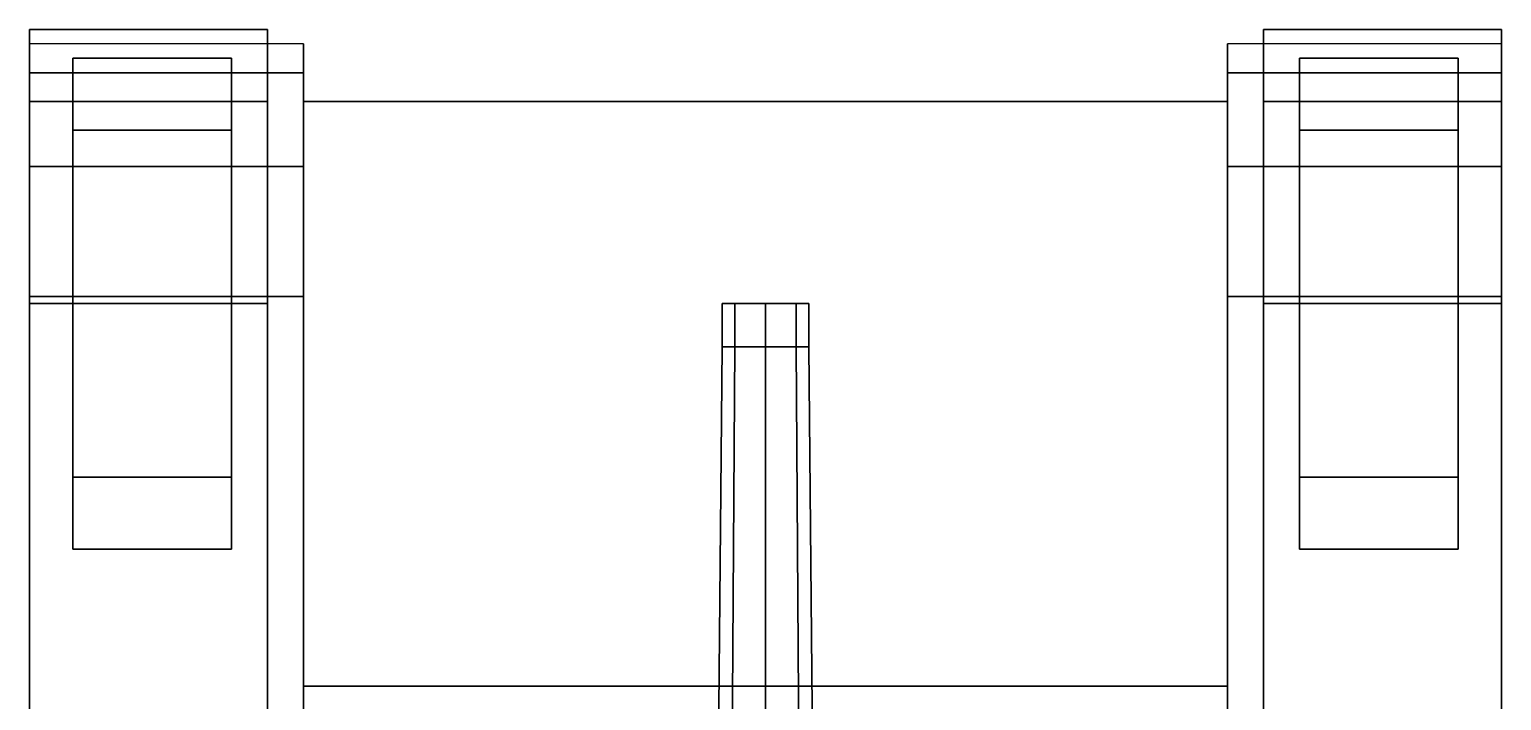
# Model space of a CAD drawing. Header units: millimetres. Extents: x -1.1 to 3, y -2.9 to 9.7.
# Drawn here: x -1.02 to 1.02, y 1.19 to 2.12 of the extents above; entities that cross this region are included whole.
import ezdxf

# ---------------------------------------------------------------- set-up
doc = ezdxf.new("R2010")
doc.units = ezdxf.units.MM
for name, color, linetype in [('gun', 1, 'Continuous'), ('mudguards', 6, 'Continuous'), ('tracks', 3, 'Continuous'), ('wheels', 2, 'Continuous')]:
    doc.layers.add(name, color=color, linetype=linetype)

msp = doc.modelspace()

# ---------------------------------------------------------------- linework, layer by layer
for points in [[(-0.64, 2.02, 0.54), (-0.64, 1.21, 0.35), (-0.64, 1.21, 1.1), (-0.64, 2.02, 0.81)], [(-0.64, 2.02, 0.81), (-0.64, 1.21, 1.1), (0.64, 1.21, 1.1), (0.64, 2.02, 0.81)], [(0.64, 2.02, 0.81), (0.64, 2.02, 0.54), (-0.64, 2.02, 0.54), (-0.64, 2.02, 0.81)], [(0.64, 2.02, 0.54), (0.64, 1.21, 0.35), (-0.64, 1.21, 0.35), (-0.64, 2.02, 0.54)], [(0.64, 1.21, 1.1), (0.64, 1.21, 0.35), (0.64, 2.02, 0.54), (0.64, 2.02, 0.81)], [(0.64, 1.21, 0.35), (0.64, -2.48, 0.35), (-0.64, -2.48, 0.35), (-0.64, 1.21, 0.35)], [(-0.64, 0.97, 1.23), (-0.64, 1.21, 1.1), (-0.64, 1.21, 0.35), (-0.64, 0.97, 0.35)], [(0.64, 0.97, 1.23), (0.64, 1.21, 1.1), (-0.64, 1.21, 1.1), (-0.64, 0.97, 1.23)], [(0.64, 1.21, 0.35), (0.64, 1.21, 1.1), (0.64, 0.97, 1.23), (0.64, 0.97, 0.35)]]:
    msp.add_3dface(points)
at = {"layer": 'gun'}
for points in [[(-0.0424, 1.74, 1.5624), (-0.06, 1.74, 1.52), (-0.06, 1.68, 1.52), (-0.0424, 1.68, 1.5624)], [(-0.06, 1.74, 1.52), (-0.0424, 1.74, 1.4776), (-0.0424, 1.68, 1.4776), (-0.06, 1.68, 1.52)], [(0.0424, 1.74, 1.5624), (-0.06, 1.74, 1.52), (-0.0424, 1.74, 1.5624), (0, 1.74, 1.58)], [(0, 1.74, 1.46), (-0.0424, 1.74, 1.4776), (-0.06, 1.74, 1.52), (0.0424, 1.74, 1.5624)], [(0, 1.74, 1.58), (-0.0424, 1.74, 1.5624), (-0.0424, 1.68, 1.5624), (0, 1.68, 1.58)], [(-0.0424, 1.74, 1.4776), (0, 1.74, 1.46), (0, 1.68, 1.46), (-0.0424, 1.68, 1.4776)], [(0.0424, 1.74, 1.5624), (0, 1.74, 1.58), (0, 1.68, 1.58), (0.0424, 1.68, 1.5624)], [(0, 1.74, 1.46), (0.0424, 1.74, 1.4776), (0.0424, 1.68, 1.4776), (0, 1.68, 1.46)], [(0.06, 1.74, 1.52), (0.0424, 1.74, 1.4776), (0, 1.74, 1.46), (0.0424, 1.74, 1.5624)], [(0.06, 1.74, 1.52), (0.0424, 1.74, 1.5624), (0.0424, 1.68, 1.5624), (0.06, 1.68, 1.52)], [(0.0424, 1.74, 1.4776), (0.06, 1.74, 1.52), (0.06, 1.68, 1.52), (0.0424, 1.68, 1.4776)], [(-0.0424, 1.68, 1.5624), (-0.06, 1.68, 1.52), (-0.075, 0.08, 1.52), (-0.053, 0.08, 1.573)], [(-0.06, 1.68, 1.52), (-0.0424, 1.68, 1.4776), (-0.053, 0.08, 1.467), (-0.075, 0.08, 1.52)], [(0, 1.68, 1.58), (-0.0424, 1.68, 1.5624), (-0.053, 0.08, 1.573), (0, 0.08, 1.595)], [(-0.0424, 1.68, 1.4776), (0, 1.68, 1.46), (0, 0.08, 1.445), (-0.053, 0.08, 1.467)], [(0.0424, 1.68, 1.5624), (0, 1.68, 1.58), (0, 0.08, 1.595), (0.053, 0.08, 1.573)], [(0, 1.68, 1.46), (0.0424, 1.68, 1.4776), (0.053, 0.08, 1.467), (0, 0.08, 1.445)], [(0.06, 1.68, 1.52), (0.0424, 1.68, 1.5624), (0.053, 0.08, 1.573), (0.075, 0.08, 1.52)], [(0.0424, 1.68, 1.4776), (0.06, 1.68, 1.52), (0.075, 0.08, 1.52), (0.053, 0.08, 1.467)]]:
    msp.add_3dface(points, dxfattribs=at)
at = {"layer": 'mudguards'}
for points in [[(-1.02, 2.1, 0.87), (-1.02, 2.03, 0.9), (-1.02, 2.06, 0.98), (-1.02, 2.1, 0.93)], [(-1.02, 2.1, 0.93), (-1.02, 2.06, 0.98), (-0.64, 2.06, 0.98), (-0.64, 2.1, 0.93)], [(-0.64, 2.06, 0.98), (-0.64, 2.02, 0.81), (-0.64, 2.1, 0.88), (-0.64, 2.1, 0.93)], [(0.64, 2.1, 0.88), (0.64, 2.02, 0.81), (0.64, 2.06, 0.98), (0.64, 2.1, 0.93)], [(0.64, 2.1, 0.93), (0.64, 2.06, 0.98), (1.02, 2.06, 0.98), (1.02, 2.1, 0.93)], [(1.02, 2.06, 0.98), (1.02, 2.03, 0.9), (1.02, 2.1, 0.87), (1.02, 2.1, 0.93)], [(-1.02, 2.06, 0.98), (-1.02, 1.93, 1.06), (-0.64, 1.93, 1.06), (-0.64, 2.06, 0.98)], [(-1.02, 2.03, 0.9), (-1.02, 1.9, 1.01), (-1.02, 1.93, 1.06), (-1.02, 2.06, 0.98)], [(-0.64, 1.93, 1.06), (-0.64, 1.413, 1.0273), (-0.64, 2.02, 0.81), (-0.64, 2.06, 0.98)], [(0.64, 2.06, 0.98), (0.64, 1.93, 1.06), (1.02, 1.93, 1.06), (1.02, 2.06, 0.98)], [(0.64, 2.02, 0.81), (0.64, 1.413, 1.0273), (0.64, 1.93, 1.06), (0.64, 2.06, 0.98)], [(1.02, 1.93, 1.06), (1.02, 1.9, 1.01), (1.02, 2.03, 0.9), (1.02, 2.06, 0.98)], [(-1.02, 1.9, 1.01), (-1.02, 1.75, 1.05), (-1.02, 1.75, 1.1), (-1.02, 1.93, 1.06)], [(-1.02, 1.93, 1.06), (-1.02, 1.75, 1.1), (-0.64, 1.75, 1.1), (-0.64, 1.93, 1.06)], [(-0.64, 1.75, 1.1), (-0.64, 1.413, 1.0273), (-0.64, 1.413, 1.0273), (-0.64, 1.93, 1.06)], [(0.64, 1.93, 1.06), (0.64, 1.75, 1.1), (1.02, 1.75, 1.1), (1.02, 1.93, 1.06)], [(0.64, 1.413, 1.0273), (0.64, 1.413, 1.0273), (0.64, 1.75, 1.1), (0.64, 1.93, 1.06)], [(1.02, 1.75, 1.1), (1.02, 1.75, 1.05), (1.02, 1.9, 1.01), (1.02, 1.93, 1.06)], [(-1.02, 1.75, 1.05), (-1.02, -2.11, 0.79), (-1.02, -2.48, 0.81), (-1.02, 1.75, 1.1)], [(-1.02, 1.75, 1.1), (-1.02, -2.48, 0.81), (-0.64, -2.48, 0.81), (-0.64, 1.75, 1.1)], [(-0.64, 1.2968, 1.0689), (-0.64, 1.413, 1.0273), (-0.64, 1.413, 1.0273), (-0.64, 1.75, 1.1)], [(0.64, 1.413, 1.0273), (0.64, 1.413, 1.0273), (0.64, 1.2968, 1.0689), (0.64, 1.75, 1.1)], [(0.64, 1.75, 1.1), (0.64, -2.48, 0.81), (1.02, -2.48, 0.81), (1.02, 1.75, 1.1)], [(1.02, -2.48, 0.81), (1.02, -2.11, 0.79), (1.02, 1.75, 1.05), (1.02, 1.75, 1.1)]]:
    msp.add_3dface(points, dxfattribs=at)
at = {"layer": 'tracks'}
for points in [[(-1.02, 2.12, 0.75), (-1.02, 2.12, 0.62), (-0.69, 2.12, 0.62), (-0.69, 2.12, 0.75)], [(-0.69, 2.12, 0.75), (-0.69, 2.12, 0.62), (-1.02, 2.12, 0.62), (-1.02, 2.12, 0.75)], [(-0.69, 2.12, 0.62), (-0.69, 2.02, 0.41), (-1.02, 2.02, 0.41), (-1.02, 2.12, 0.62)], [(-1.02, 2.12, 0.62), (-1.02, 2.02, 0.41), (-0.69, 2.02, 0.41), (-0.69, 2.12, 0.62)], [(-1.02, 2.02, 0.94), (-1.02, 2.12, 0.75), (-0.69, 2.12, 0.75), (-0.69, 2.02, 0.94)], [(-0.69, 2.02, 0.94), (-0.69, 2.12, 0.75), (-1.02, 2.12, 0.75), (-1.02, 2.02, 0.94)], [(1.02, 2.12, 0.75), (1.02, 2.12, 0.62), (0.69, 2.12, 0.62), (0.69, 2.12, 0.75)], [(0.69, 2.12, 0.75), (0.69, 2.12, 0.62), (1.02, 2.12, 0.62), (1.02, 2.12, 0.75)], [(0.69, 2.12, 0.62), (0.69, 2.02, 0.41), (1.02, 2.02, 0.41), (1.02, 2.12, 0.62)], [(1.02, 2.12, 0.62), (1.02, 2.02, 0.41), (0.69, 2.02, 0.41), (0.69, 2.12, 0.62)], [(0.69, 2.02, 0.94), (0.69, 2.12, 0.75), (1.02, 2.12, 0.75), (1.02, 2.02, 0.94)], [(1.02, 2.02, 0.94), (1.02, 2.12, 0.75), (0.69, 2.12, 0.75), (0.69, 2.02, 0.94)], [(-0.69, 2.02, 0.41), (-0.69, 1.06, 0.01), (-1.02, 1.06, 0.01), (-1.02, 2.02, 0.41)], [(-1.02, 2.02, 0.41), (-1.02, 1.06, 0.01), (-0.69, 1.06, 0.01), (-0.69, 2.02, 0.41)], [(-1.02, 1.74, 1.01), (-1.02, 2.02, 0.94), (-0.69, 2.02, 0.94), (-0.69, 1.74, 1.01)], [(-0.69, 1.74, 1.01), (-0.69, 2.02, 0.94), (-1.02, 2.02, 0.94), (-1.02, 1.74, 1.01)], [(1.02, 2.02, 0.41), (1.02, 1.06, 0.01), (0.69, 1.06, 0.01), (0.69, 2.02, 0.41)], [(0.69, 2.02, 0.41), (0.69, 1.06, 0.01), (1.02, 1.06, 0.01), (1.02, 2.02, 0.41)], [(1.02, 1.74, 1.01), (1.02, 2.02, 0.94), (0.69, 2.02, 0.94), (0.69, 1.74, 1.01)], [(0.69, 1.74, 1.01), (0.69, 2.02, 0.94), (1.02, 2.02, 0.94), (1.02, 1.74, 1.01)], [(-1.02, 1.01, 0.97), (-1.02, 1.74, 1.01), (-0.69, 1.74, 1.01), (-0.69, 1.01, 0.97)], [(-0.69, 1.01, 0.97), (-0.69, 1.74, 1.01), (-1.02, 1.74, 1.01), (-1.02, 1.01, 0.97)], [(1.02, 1.01, 0.97), (1.02, 1.74, 1.01), (0.69, 1.74, 1.01), (0.69, 1.01, 0.97)], [(0.69, 1.01, 0.97), (0.69, 1.74, 1.01), (1.02, 1.74, 1.01), (1.02, 1.01, 0.97)]]:
    msp.add_3dface(points, dxfattribs=at)
at = {"layer": 'wheels'}
for points in [[(-0.96, 1.4996, 0.9004), (-0.96, 2.08, 0.66), (-0.96, 1.9804, 0.4196), (-0.96, 1.4, 0.66)], [(-0.74, 1.9804, 0.9004), (-0.74, 2.08, 0.66), (-0.96, 2.08, 0.66), (-0.96, 1.9804, 0.9004)], [(-0.96, 1.74, 1), (-0.96, 1.9804, 0.9004), (-0.96, 2.08, 0.66), (-0.96, 1.4996, 0.9004)], [(-0.74, 2.08, 0.66), (-0.74, 1.9804, 0.4196), (-0.96, 1.9804, 0.4196), (-0.96, 2.08, 0.66)], [(-0.74, 1.4, 0.66), (-0.74, 1.9804, 0.4196), (-0.74, 2.08, 0.66), (-0.74, 1.4996, 0.9004)], [(-0.74, 1.4996, 0.9004), (-0.74, 2.08, 0.66), (-0.74, 1.9804, 0.9004), (-0.74, 1.74, 1)], [(0.74, 1.4996, 0.9004), (0.74, 2.08, 0.66), (0.74, 1.9804, 0.4196), (0.74, 1.4, 0.66)], [(0.74, 1.74, 1), (0.74, 1.9804, 0.9004), (0.74, 2.08, 0.66), (0.74, 1.4996, 0.9004)], [(0.96, 1.9804, 0.9004), (0.96, 2.08, 0.66), (0.74, 2.08, 0.66), (0.74, 1.9804, 0.9004)], [(0.96, 2.08, 0.66), (0.96, 1.9804, 0.4196), (0.74, 1.9804, 0.4196), (0.74, 2.08, 0.66)], [(0.96, 1.4, 0.66), (0.96, 1.9804, 0.4196), (0.96, 2.08, 0.66), (0.96, 1.4996, 0.9004)], [(0.96, 1.4996, 0.9004), (0.96, 2.08, 0.66), (0.96, 1.9804, 0.9004), (0.96, 1.74, 1)], [(-0.96, 1.4, 0.66), (-0.96, 1.9804, 0.4196), (-0.96, 1.74, 0.32), (-0.96, 1.4996, 0.4196)], [(-0.74, 1.9804, 0.4196), (-0.74, 1.74, 0.32), (-0.96, 1.74, 0.32), (-0.96, 1.9804, 0.4196)], [(-0.74, 1.74, 1), (-0.74, 1.9804, 0.9004), (-0.96, 1.9804, 0.9004), (-0.96, 1.74, 1)], [(-0.74, 1.4996, 0.4196), (-0.74, 1.74, 0.32), (-0.74, 1.9804, 0.4196), (-0.74, 1.4, 0.66)], [(0.74, 1.4, 0.66), (0.74, 1.9804, 0.4196), (0.74, 1.74, 0.32), (0.74, 1.4996, 0.4196)], [(0.96, 1.9804, 0.4196), (0.96, 1.74, 0.32), (0.74, 1.74, 0.32), (0.74, 1.9804, 0.4196)], [(0.96, 1.74, 1), (0.96, 1.9804, 0.9004), (0.74, 1.9804, 0.9004), (0.74, 1.74, 1)], [(0.96, 1.4996, 0.4196), (0.96, 1.74, 0.32), (0.96, 1.9804, 0.4196), (0.96, 1.4, 0.66)], [(-0.74, 1.74, 0.32), (-0.74, 1.4996, 0.4196), (-0.96, 1.4996, 0.4196), (-0.96, 1.74, 0.32)], [(-0.74, 1.4996, 0.9004), (-0.74, 1.74, 1), (-0.96, 1.74, 1), (-0.96, 1.4996, 0.9004)], [(0.96, 1.74, 0.32), (0.96, 1.4996, 0.4196), (0.74, 1.4996, 0.4196), (0.74, 1.74, 0.32)], [(0.96, 1.4996, 0.9004), (0.96, 1.74, 1), (0.74, 1.74, 1), (0.74, 1.4996, 0.9004)], [(-0.74, 1.4, 0.66), (-0.74, 1.4996, 0.9004), (-0.96, 1.4996, 0.9004), (-0.96, 1.4, 0.66)], [(-0.74, 1.4996, 0.4196), (-0.74, 1.4, 0.66), (-0.96, 1.4, 0.66), (-0.96, 1.4996, 0.4196)], [(0.96, 1.4, 0.66), (0.96, 1.4996, 0.9004), (0.74, 1.4996, 0.9004), (0.74, 1.4, 0.66)], [(0.96, 1.4996, 0.4196), (0.96, 1.4, 0.66), (0.74, 1.4, 0.66), (0.74, 1.4996, 0.4196)]]:
    msp.add_3dface(points, dxfattribs=at)

doc.saveas('drawing.dxf')
